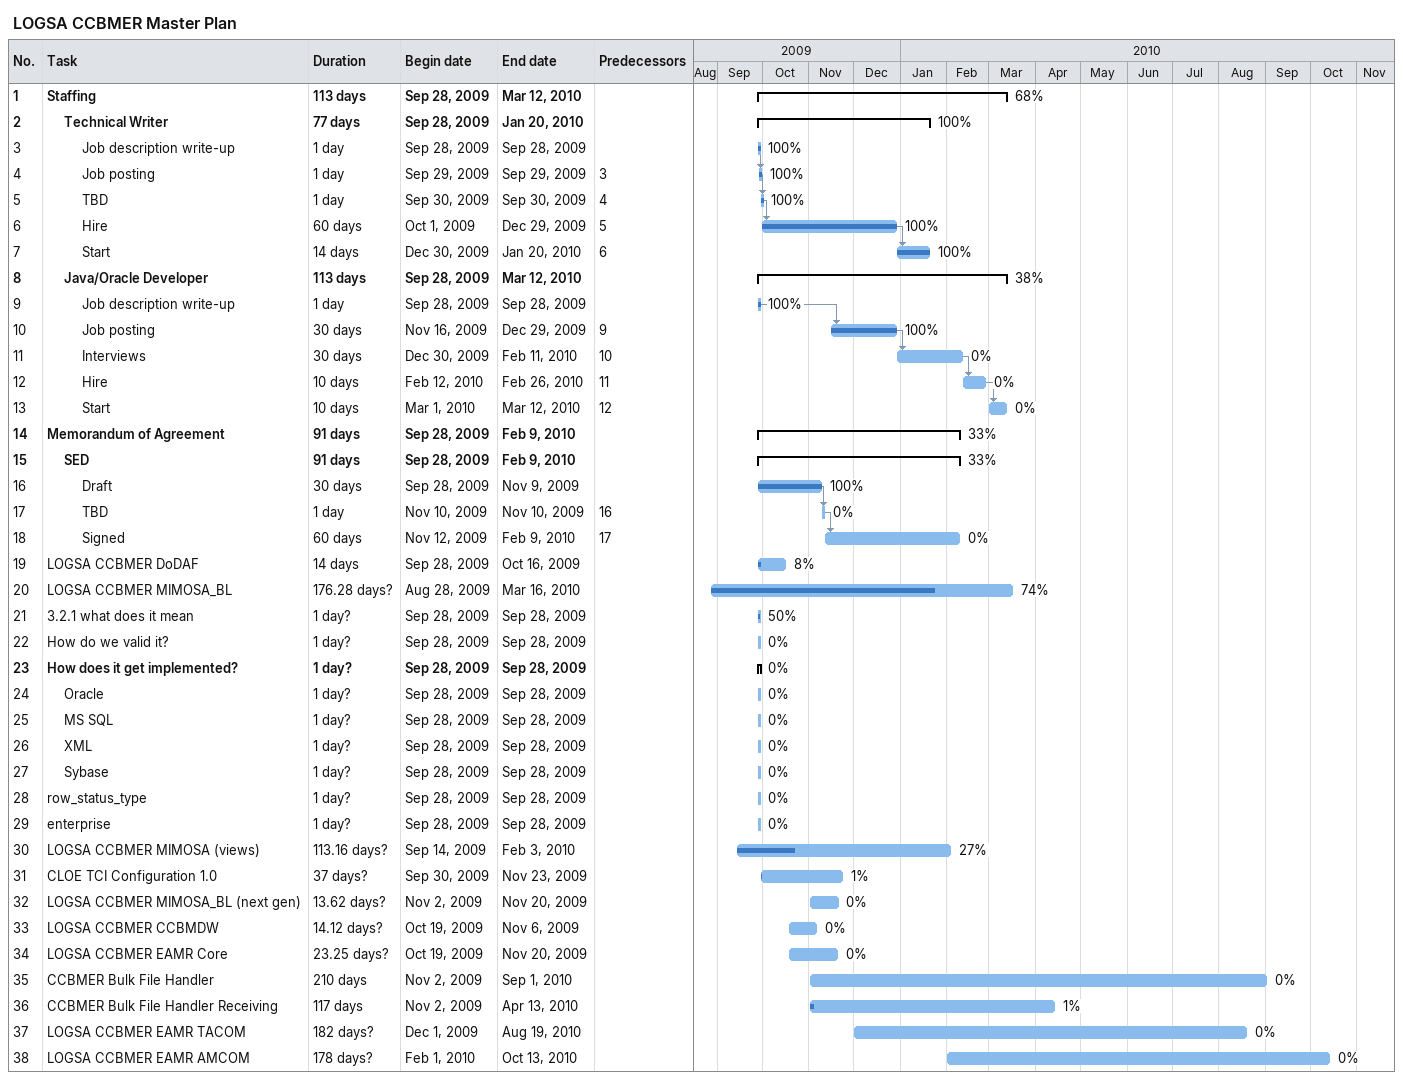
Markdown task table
LOGSA CCBMER Master Plan

| ID | Level | Task | Duration | Start | Finish | Predecessors | % complete |
|---|---|---|---|---|---|---|---|
| 1 | 1 | **Staffing** | 113d | 2009-09-28 | 2010-03-12 |  | 68 |
| 2 | 2 | **Technical Writer** | 77d | 2009-09-28 | 2010-01-20 |  | 100 |
| 3 | 3 | Job description write-up | 1d | 2009-09-28 | 2009-09-28 |  | 100 |
| 4 | 3 | Job posting | 1d | 2009-09-29 | 2009-09-29 | 3 | 100 |
| 5 | 3 | TBD | 1d | 2009-09-30 | 2009-09-30 | 4 | 100 |
| 6 | 3 | Hire | 60d | 2009-10-01 | 2009-12-29 | 5 | 100 |
| 7 | 3 | Start | 14d | 2009-12-30 | 2010-01-20 | 6 | 100 |
| 8 | 2 | **Java/Oracle Developer** | 113d | 2009-09-28 | 2010-03-12 |  | 38 |
| 9 | 3 | Job description write-up | 1d | 2009-09-28 | 2009-09-28 |  | 100 |
| 10 | 3 | Job posting | 30d | 2009-11-16 | 2009-12-29 | 9 | 100 |
| 11 | 3 | Interviews | 30d | 2009-12-30 | 2010-02-11 | 10 | 0 |
| 12 | 3 | Hire | 10d | 2010-02-12 | 2010-02-26 | 11 | 0 |
| 13 | 3 | Start | 10d | 2010-03-01 | 2010-03-12 | 12 | 0 |
| 14 | 1 | **Memorandum of Agreement** | 91d | 2009-09-28 | 2010-02-09 |  | 33 |
| 15 | 2 | **SED** | 91d | 2009-09-28 | 2010-02-09 |  | 33 |
| 16 | 3 | Draft | 30d | 2009-09-28 | 2009-11-09 |  | 100 |
| 17 | 3 | TBD | 1d | 2009-11-10 | 2009-11-10 | 16 | 0 |
| 18 | 3 | Signed | 60d | 2009-11-12 | 2010-02-09 | 17 | 0 |
| 19 | 1 | LOGSA CCBMER DoDAF | 14d | 2009-09-28 | 2009-10-16 |  | 8 |
| 20 | 1 | LOGSA CCBMER MIMOSA_BL | 176.28d? | 2009-08-28 | 2010-03-16 |  | 74 |
| 21 | 1 | 3.2.1 what does it mean | 1d? | 2009-09-28 | 2009-09-28 |  | 50 |
| 22 | 1 | How do we valid it? | 1d? | 2009-09-28 | 2009-09-28 |  | 0 |
| 23 | 1 | **How does it get implemented?** | 1d? | 2009-09-28 | 2009-09-28 |  | 0 |
| 24 | 2 | Oracle | 1d? | 2009-09-28 | 2009-09-28 |  | 0 |
| 25 | 2 | MS SQL | 1d? | 2009-09-28 | 2009-09-28 |  | 0 |
| 26 | 2 | XML | 1d? | 2009-09-28 | 2009-09-28 |  | 0 |
| 27 | 2 | Sybase | 1d? | 2009-09-28 | 2009-09-28 |  | 0 |
| 28 | 1 | row_status_type | 1d? | 2009-09-28 | 2009-09-28 |  | 0 |
| 29 | 1 | enterprise | 1d? | 2009-09-28 | 2009-09-28 |  | 0 |
| 30 | 1 | LOGSA CCBMER MIMOSA (views) | 113.16d? | 2009-09-14 | 2010-02-03 |  | 27 |
| 31 | 1 | CLOE TCI Configuration 1.0 | 37d? | 2009-09-30 | 2009-11-23 |  | 1 |
| 32 | 1 | LOGSA CCBMER MIMOSA_BL (next gen) | 13.62d? | 2009-11-02 | 2009-11-20 |  | 0 |
| 33 | 1 | LOGSA CCBMER CCBMDW | 14.12d? | 2009-10-19 | 2009-11-06 |  | 0 |
| 34 | 1 | LOGSA CCBMER EAMR Core | 23.25d? | 2009-10-19 | 2009-11-20 |  | 0 |
| 35 | 1 | CCBMER Bulk File Handler | 210d | 2009-11-02 | 2010-09-01 |  | 0 |
| 36 | 1 | CCBMER Bulk File Handler Receiving | 117d | 2009-11-02 | 2010-04-13 |  | 1 |
| 37 | 1 | LOGSA CCBMER EAMR TACOM | 182d? | 2009-12-01 | 2010-08-19 |  | 0 |
| 38 | 1 | LOGSA CCBMER EAMR AMCOM | 178d? | 2010-02-01 | 2010-10-13 |  | 0 |
